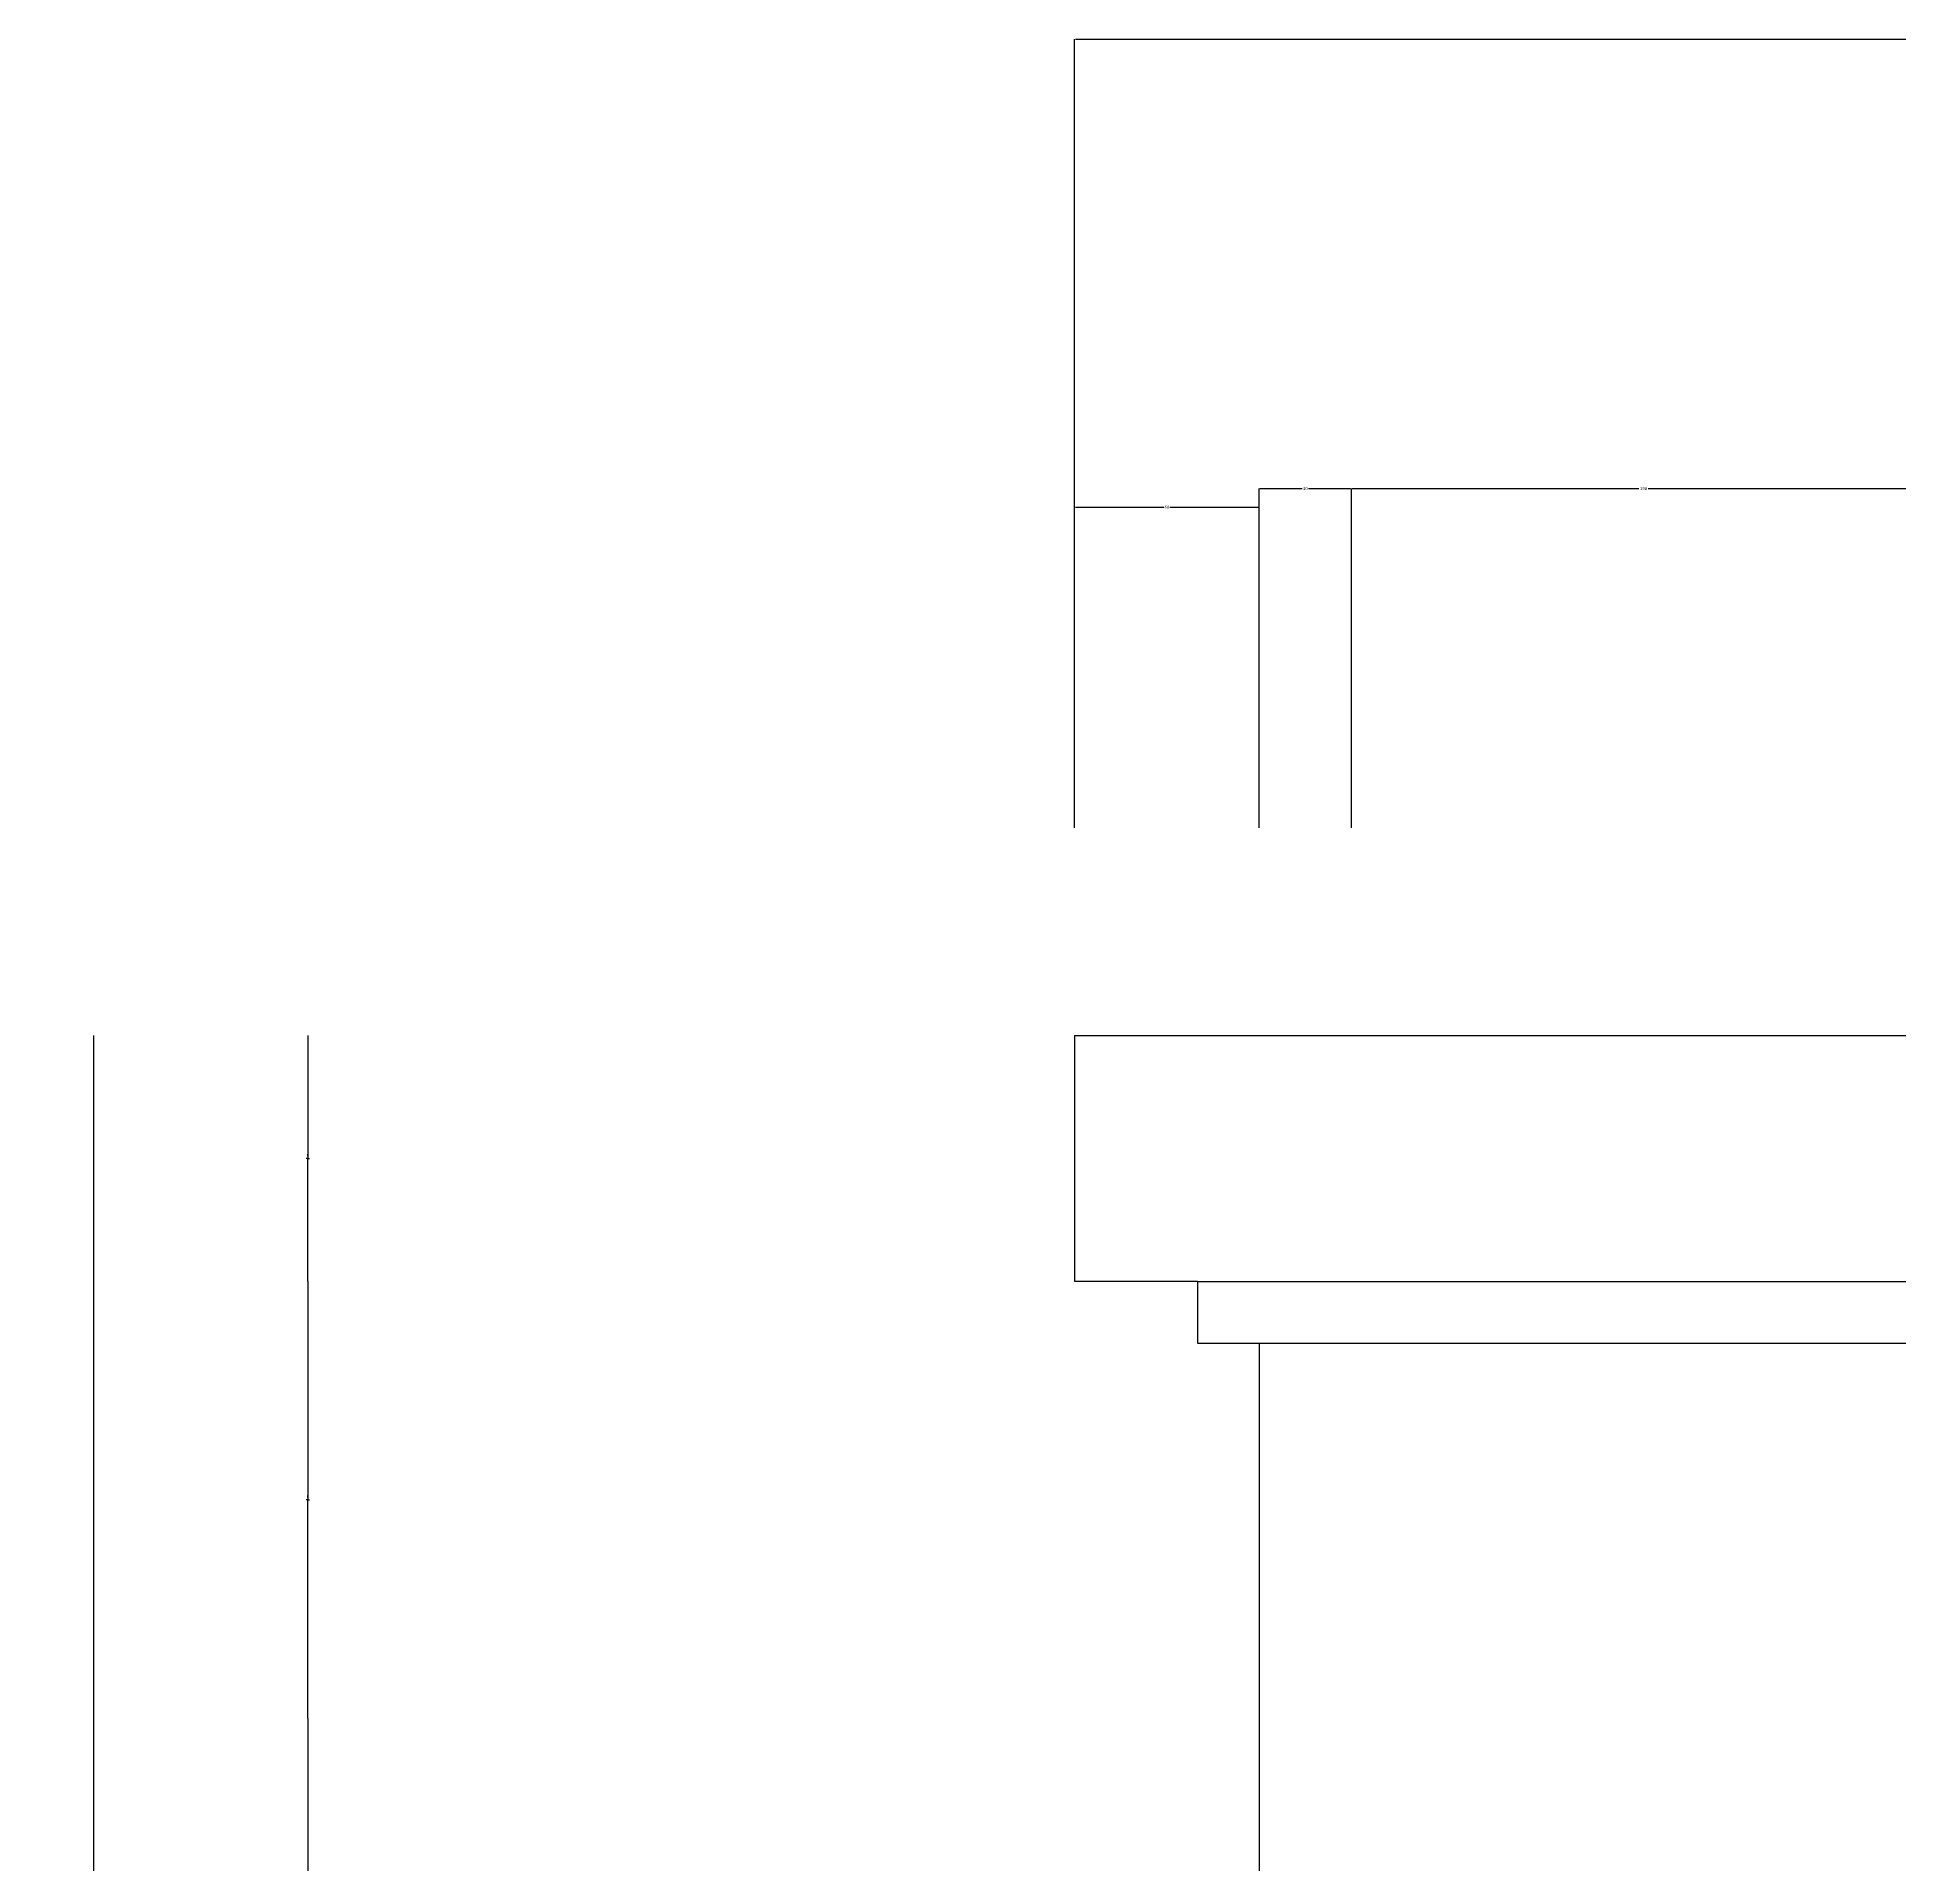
# Model space of a CAD drawing. Header units: metres. Extents: x 247 to 5330, y 146 to 7075.
# Drawn here: x 247 to 852, y 6039 to 6633 of the extents above; entities that cross this region are included whole.
import ezdxf

# ---------------------------------------------------------------- set-up
doc = ezdxf.new("R2010")
doc.units = ezdxf.units.M
for name, color, linetype in [('3', 3, 'Continuous'), ('4', 4, 'Continuous'), ('DIM', 3, 'Continuous')]:
    doc.layers.add(name, color=color, linetype=linetype)
doc.dimstyles.get("Standard").update_dxf_attribs({"dimtxt": 2.5, "dimasz": 2.5, "dimexe": 1.25, "dimexo": 0.625, "dimtad": 1, "dimcen": 2.5, "dimazin": 3, "dimtfac": 1, "dimtmove": 0, "dimatfit": 3})

# ---------------------------------------------------------------- blocks, each defined once
blk = doc.blocks.new('*D43')
for p, q in [((334.86, 6308.81), (334.86, 6268.81)), ((334.61, 6268.81), (334.36, 6268.81)), ((334.86, 6228.81), (334.86, 6268.81)), ((334.86, 6268.81), (334.86, 6268.81)), ((335.11, 6268.81), (335.36, 6268.81))]:
    blk.add_line(p, q)
at = {"layer": 'Defpoints'}
for p in [(334.86, 6308.81), (334.86, 6268.81), (334.86, 6228.81)]:
    blk.add_point(p, dxfattribs=at)
at = {"layer": 'DIM', "insert": (334.86, 6269.935), "char_height": 1, "attachment_point": 5}
blk.add_mtext('0', dxfattribs=at)
blk = doc.blocks.new('*D44')
for p, q in [((334.86, 6228.81), (334.86, 6157.83)), ((334.61, 6157.83), (334.36, 6157.83)), ((334.86, 6086.85), (334.86, 6157.83)), ((334.86, 6157.83), (334.86, 6157.83)), ((335.11, 6157.83), (335.36, 6157.83))]:
    blk.add_line(p, q)
at = {"layer": 'Defpoints'}
for p in [(334.86, 6228.81), (334.86, 6157.83), (334.86, 6086.85)]:
    blk.add_point(p, dxfattribs=at)
at = {"layer": 'DIM', "insert": (334.86, 6158.955), "char_height": 1, "attachment_point": 5}
blk.add_mtext('0', dxfattribs=at)
blk = doc.blocks.new('*D49')
for p, q in [((334.86, 6086.85), (334.86, 5983.91)), ((334.61, 5983.91), (334.36, 5983.91)), ((334.86, 5880.98), (334.86, 5983.91)), ((334.86, 5983.91), (334.86, 5983.91)), ((335.11, 5983.91), (335.36, 5983.91))]:
    blk.add_line(p, q)
at = {"layer": 'Defpoints'}
for p in [(334.86, 6086.85), (334.86, 5983.91), (334.86, 5880.98)]:
    blk.add_point(p, dxfattribs=at)
at = {"layer": 'DIM', "insert": (334.86, 5985.035), "char_height": 1, "attachment_point": 5}
blk.add_mtext('0', dxfattribs=at)
blk = doc.blocks.new('*D50')
for p, q in [((265.14, 6308.81), (265.14, 6008.81)), ((253.635, 6008.81), (246.88, 6008.81)), ((247.13, 5708.81), (247.13, 6008.81)), ((265.39, 6008.81), (258.635, 6008.81))]:
    blk.add_line(p, q)
at = {"layer": 'Defpoints'}
for p in [(265.14, 6308.81), (265.14, 6008.81), (247.13, 5708.81)]:
    blk.add_point(p, dxfattribs=at)
at = {"layer": 'DIM', "insert": (256.135, 6008.81), "char_height": 1, "attachment_point": 5}
blk.add_mtext('18,01', dxfattribs=at)
blk = doc.blocks.new('*D56')
for p, q in [((584.21, 6444.3), (584.21, 6632.81)), ((584.46, 6632.81), (1891.775, 6632.81)), ((1895.775, 6632.81), (3203.09, 6632.81)), ((3203.34, 6444.3), (3203.34, 6632.81))]:
    blk.add_line(p, q)
at = {"layer": 'Defpoints'}
for p in [(584.21, 6632.81), (584.21, 6444.3), (3203.34, 6444.3)]:
    blk.add_point(p, dxfattribs=at)
at = {"layer": 'DIM', "insert": (1893.775, 6632.81), "char_height": 1, "attachment_point": 5}
blk.add_mtext('2620', dxfattribs=at)
blk = doc.blocks.new('*D58')
for p, q in [((584.21, 6376.36), (584.21, 6480.68)), ((584.46, 6480.68), (613.21, 6480.68)), ((615.21, 6480.68), (643.96, 6480.68)), ((644.21, 6376.36), (644.21, 6480.68))]:
    blk.add_line(p, q)
at = {"layer": 'Defpoints'}
for p in [(584.21, 6480.68), (584.21, 6376.36), (644.21, 6376.36)]:
    blk.add_point(p, dxfattribs=at)
at = {"layer": 'DIM', "insert": (614.21, 6480.68), "char_height": 1, "attachment_point": 5}
blk.add_mtext('60', dxfattribs=at)
blk = doc.blocks.new('*D59')
for p, q in [((674.21, 6376.36), (674.21, 6486.68)), ((674.46, 6486.68), (767.71, 6486.68)), ((770.71, 6486.68), (863.96, 6486.68)), ((864.21, 6376.36), (864.21, 6486.68))]:
    blk.add_line(p, q)
at = {"layer": 'Defpoints'}
for p in [(674.21, 6486.68), (674.21, 6376.36), (864.21, 6376.36)]:
    blk.add_point(p, dxfattribs=at)
at = {"layer": 'DIM', "insert": (769.21, 6486.68), "char_height": 1, "attachment_point": 5}
blk.add_mtext('190', dxfattribs=at)
blk = doc.blocks.new('*D60')
for p, q in [((644.21, 6376.36), (644.21, 6486.68)), ((644.46, 6486.68), (658.21, 6486.68)), ((660.21, 6486.68), (673.96, 6486.68)), ((674.21, 6376.36), (674.21, 6486.68))]:
    blk.add_line(p, q)
at = {"layer": 'Defpoints'}
for p in [(644.21, 6486.68), (644.21, 6376.36), (674.21, 6376.36)]:
    blk.add_point(p, dxfattribs=at)
at = {"layer": 'DIM', "insert": (659.21, 6486.68), "char_height": 1, "attachment_point": 5}
blk.add_mtext('30', dxfattribs=at)

msp = doc.modelspace()

# ---------------------------------------------------------------- linework, layer by layer
at = {"layer": '3'}
msp.add_line((624.21, 6228.81), (1743.78, 6228.81), dxfattribs=at)
at = {"layer": '4'}
for p, q in [((584.21, 6308.81), (3203.78, 6308.81)), ((584.21, 6308.81), (584.21, 6228.81)), ((624.21, 6228.81), (584.21, 6228.81)), ((624.21, 6228.81), (624.21, 6208.81)), ((624.21, 6208.81), (644.21, 6208.81)), ((644.21, 6208.81), (1763.78, 6208.81)), ((644.21, 6208.81), (644.21, 5788.81))]:
    msp.add_line(p, q, dxfattribs=at)

# ---------------------------------------------------------------- dimensions: what is measured, and where the dimension line sits
at = {"layer": 'DIM'}
dim = msp.add_linear_dim(base=(584.21, 6632.81), p1=(584.21, 6444.3), p2=(3203.34, 6444.3), text='2620', dimstyle='Standard', dxfattribs=at)
dim.commit()
dim.dimension.update_dxf_attribs({"geometry": '*D56', "text_midpoint": (1893.775, 6632.81)})
for base, p1, p2, picture, middle in [((644.21, 6486.68), (644.21, 6376.36), (674.21, 6376.36), '*D60', (659.21, 6486.68)), ((674.21, 6486.68), (674.21, 6376.36), (864.21, 6376.36), '*D59', (769.21, 6486.68)), ((584.21, 6480.68), (584.21, 6376.36), (644.21, 6376.36), '*D58', (614.21, 6480.68)), ((265.14, 6008.81), (265.14, 6308.81), (247.13, 5708.81), '*D50', (256.135, 6008.81)), ((334.86, 6268.81), (334.86, 6308.81), (334.86, 6228.81), '*D43', (334.86, 6269.935)), ((334.86, 6157.83), (334.86, 6228.81), (334.86, 6086.85), '*D44', (334.86, 6158.955)), ((334.86, 5983.91), (334.86, 6086.85), (334.86, 5880.98), '*D49', (334.86, 5985.035))]:
    dim = msp.add_linear_dim(base=base, p1=p1, p2=p2, dimstyle='Standard', dxfattribs=at)
    dim.commit()
    dim.dimension.update_dxf_attribs({"geometry": picture, "text_midpoint": middle})

doc.saveas('drawing.dxf')
